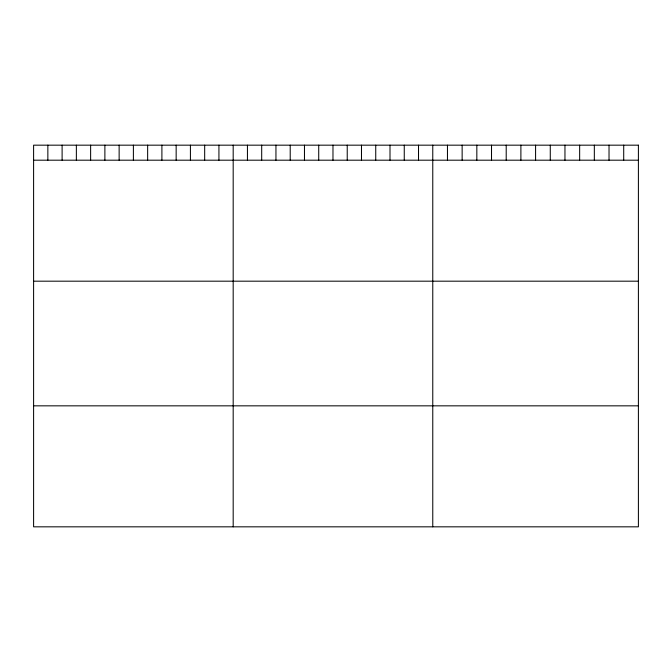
<?xml version="1.0" encoding="UTF-8"?>
<svg xmlns="http://www.w3.org/2000/svg" width="672" height="672" viewBox="0 0 672 672"><rect width="100%" height="100%" fill="white"/><g stroke="black" fill="none" stroke-linecap="round" stroke-linejoin="round"><path stroke-width="1.01" d="M33.6 160.188L638.4 160.188M33.6 281.182L638.4 281.182M33.6 405.838L638.4 405.838M623.708 145.169L623.708 160.188M609.025 145.169L609.025 160.188M594.334 145.169L594.334 160.188M579.65 145.169L579.65 160.188M564.959 145.169L564.959 160.188M550.276 145.169L550.276 160.188M535.584 145.169L535.584 160.188M520.892 145.169L520.892 160.188M506.209 145.169L506.209 160.188M491.518 145.169L491.518 160.188M476.834 145.169L476.834 160.188M462.143 145.169L462.143 160.188M447.46 145.169L447.46 160.188M432.768 145.169L432.768 526.831M418.513 145.169L418.513 160.188M404.258 145.169L404.258 160.188M390.004 145.169L390.004 160.188M375.74 145.169L375.74 160.188M361.486 145.169L361.486 160.188M347.231 145.169L347.231 160.188M332.976 145.169L332.976 160.188M318.721 145.169L318.721 160.188M304.466 145.169L304.466 160.188M290.212 145.169L290.212 160.188M275.948 145.169L275.948 160.188M261.694 145.169L261.694 160.188M247.439 145.169L247.439 160.188M233.184 145.169L233.184 526.831M218.929 145.169L218.929 160.188M204.674 145.169L204.674 160.188M190.42 145.169L190.42 160.188M176.156 145.169L176.156 160.188M161.902 145.169L161.902 160.188M147.647 145.169L147.647 160.188M133.392 145.169L133.392 160.188M119.137 145.169L119.137 160.188M104.882 145.169L104.882 160.188M90.628 145.169L90.628 160.188M76.364 145.169L76.364 160.188M62.11 145.169L62.11 160.188M47.855 145.169L47.855 160.188M638.4 145.169L33.6 145.169L33.6 526.831L638.4 526.831L638.4 145.169"/></g></svg>
